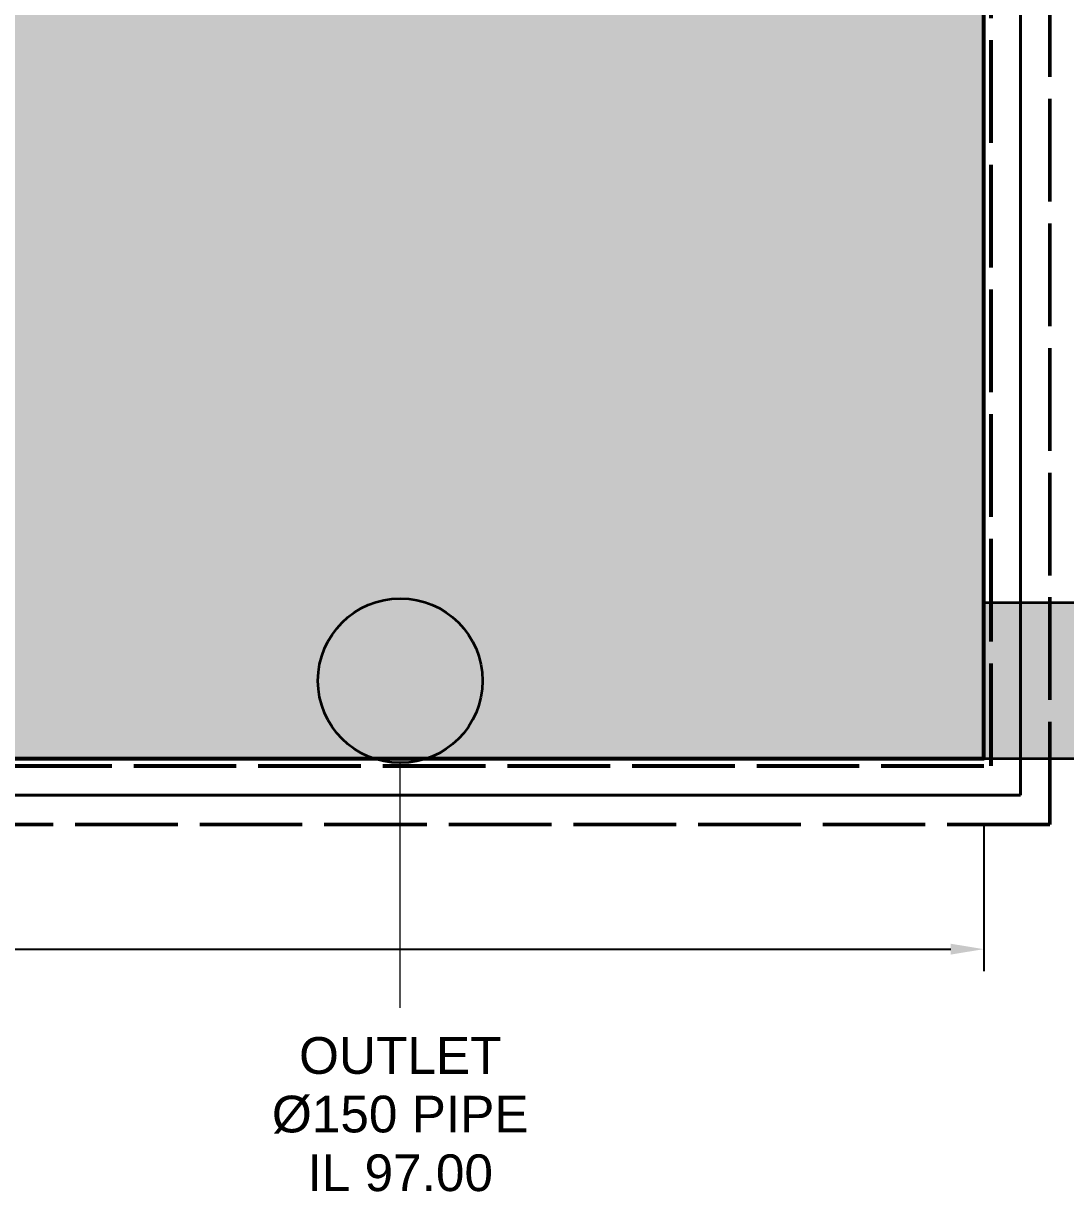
# Model space of a CAD drawing. Header units: millimetres. Extents: x -1348 to 4055, y -1079 to 3281.
# Drawn here: x 2525 to 3529, y -417 to 708 of the extents above; entities that cross this region are included whole.
import ezdxf
from ezdxf.enums import TextEntityAlignment as Align

# ---------------------------------------------------------------- set-up
doc = ezdxf.new("R2010")
doc.units = ezdxf.units.MM
doc.linetypes.add('DASH_99_21', pattern=[119.944444, 98.777778, -21.166667])
for name, color, linetype in [('ANNOTATIONS', 7, 'Continuous'), ('DIMENSIONS', 7, 'Continuous'), ('GEOFAB', 5, 'Continuous'), ('MODULE_ART', 7, 'Continuous'), ('PIPES', 7, 'Continuous'), ('TANK', 7, 'Continuous')]:
    doc.layers.add(name, color=color, linetype=linetype)
doc.styles.add('ARIAL', font='arial.ttf')
doc.dimstyles.get("Standard").update_dxf_attribs({"dimtxt": 2.5, "dimasz": 2.5, "dimexe": 1.25, "dimexo": 0.625, "dimtad": 1, "dimcen": 2.5, "dimazin": 3, "dimtfac": 1, "dimtmove": 0, "dimatfit": 3})

# ---------------------------------------------------------------- blocks, each defined once
blk = doc.blocks.new('atlancube_face')
at = {"true_color": 0x000000}
blk.add_solid([(-1.8, -1.8), (1151.8, -1.8), (-1.8, 781.8), (1151.8, 781.8)], dxfattribs=at)

msp = doc.modelspace()

# ---------------------------------------------------------------- hatches: boundary and pattern name
at = {"layer": 'PIPES', "true_color": 0xbfbfbf}
h = msp.add_hatch(color=7, dxfattribs=at)
h.dxf.hatch_style = 1
h.paths.add_polyline_path([(2809.1, 75, 1), (2967.6, 75, 1)])

# ---------------------------------------------------------------- linework, layer by layer
at = {"layer": 'ANNOTATIONS', "lineweight": 18}
msp.add_line((2888.3, -239.9), (2888.3, -4.2), dxfattribs=at)
at = {"layer": 'GEOFAB', "color": 5, "linetype": 'DASH_99_21', "lineweight": 50}
for p, q in [((3513.5, -63.5), (3513.5, 2088.2)), ((-63.5, -63.5), (3513.5, -63.5))]:
    msp.add_line(p, q, dxfattribs=at)
at = {"layer": 'GEOFAB', "color": 6, "lineweight": 40}
for p, q in [((3485.3, -35.3), (3485.3, 2060)), ((-35.3, -35.3), (3485.3, -35.3))]:
    msp.add_line(p, q, dxfattribs=at)
at = {"layer": 'GEOFAB', "color": 5, "linetype": 'DASH_99_21', "lineweight": 53}
msp.add_lwpolyline([(-7.1, -7.1), (3457.1, -7.1), (3457.1, 1567.1), (-7.1, 1567.1)], close=True, dxfattribs=at)
at = {"layer": 'PIPES', "lineweight": 35}
msp.add_lwpolyline([(3450, 0), (3591.1, 0), (3591.1, 150), (3450, 150)], close=True, dxfattribs=at)
at = {"layer": 'PIPES', "color": 5, "lineweight": 35}
msp.add_circle((2888.3, 75), 79.2, dxfattribs=at)
at = {"layer": 'PIPES', "true_color": 0xbfbfbf}
msp.add_solid([(3450, 0), (3591.1, 0), (3450, 150), (3591.1, 150)], dxfattribs=at)
at = {"layer": 'TANK', "lineweight": 53}
msp.add_lwpolyline([(0, 0), (3450, 0), (3450, 1560), (0, 1560)], close=True, dxfattribs=at)

# ---------------------------------------------------------------- block references
at = {"layer": 'MODULE_ART'}
msp.add_blockref('atlancube_face', (2300, 0), dxfattribs=at)

# ---------------------------------------------------------------- texts
at = {"layer": 'ANNOTATIONS', "style": 'ARIAL'}
for s, p in [('OUTLET', (2888.3, -303.4)), ('Ø150 PIPE', (2888.3, -359.8)), ('IL 97.00', (2888.3, -416.3))]:
    msp.add_text(s, height=35.36, dxfattribs=at).set_placement(p, align=Align.CENTER)

# ---------------------------------------------------------------- dimensions: what is measured, and where the dimension line sits
at = {"layer": 'DIMENSIONS'}
msp.add_linear_dim(base=(0, -183.4), p1=(0, -63.5), p2=(3450, -63.5), dimstyle='Standard', override={"dimtxt": 40.414222, "dimasz": 31.75, "dimexe": 21.166667, "dimexo": 0, "dimgap": 17.638889, "dimtad": 1, "dimtih": 0, "dimtoh": 0, "dimdec": 0, "dimtxsty": 'ARIAL', "dimclrd": 7, "dimclre": 7, "dimclrt": 7}, dxfattribs=at).render()

doc.saveas('drawing.dxf')
